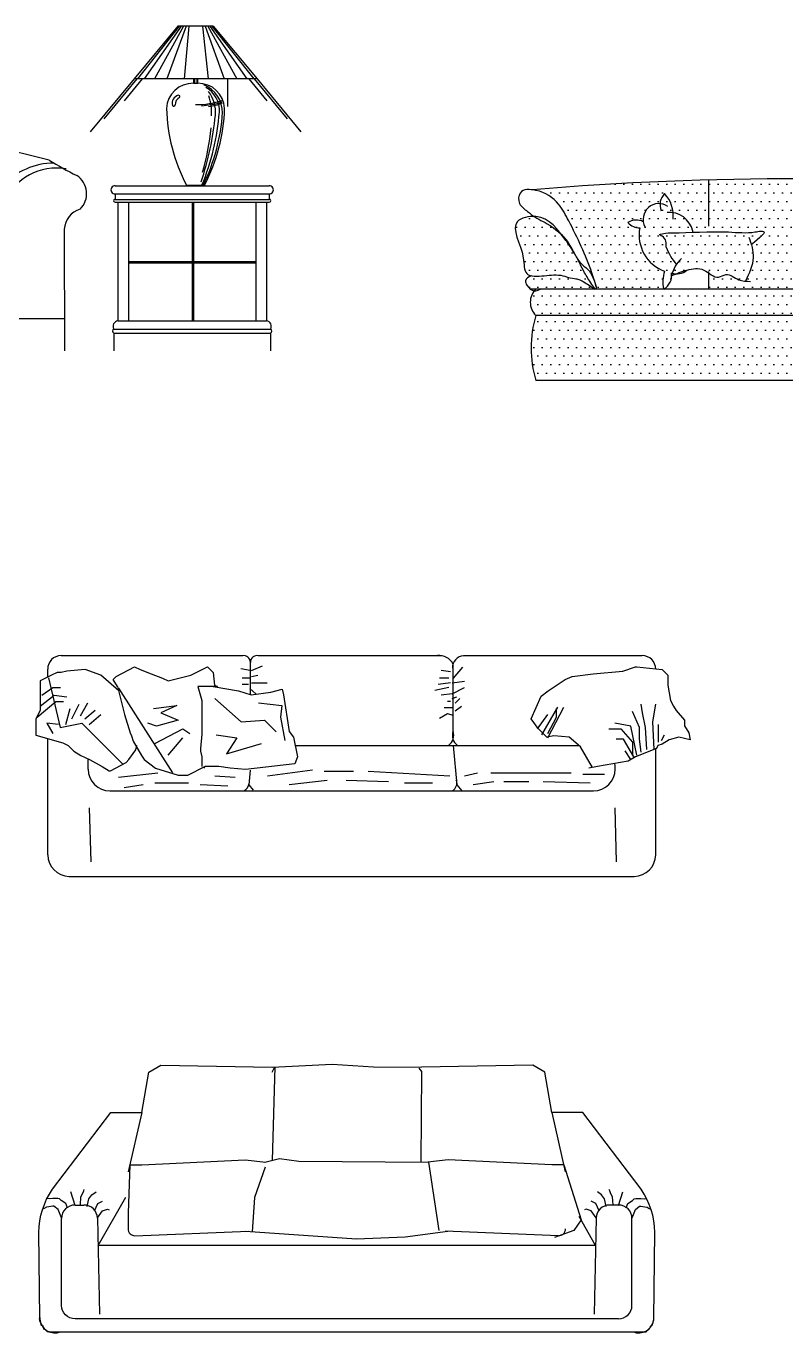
# Model space of a CAD drawing. Header units: inches. Extents: x 11.4 to 53.9, y 10.8 to 35.6.
# Drawn here: x 36.975 to 39.786, y 24.231 to 29.065 of the extents above; entities that cross this region are included whole.
import ezdxf

# ---------------------------------------------------------------- set-up
doc = ezdxf.new("R2010")
doc.units = ezdxf.units.IN
doc.header["$MEASUREMENT"] = 0
for name, color, linetype in [('02', 2, 'Continuous'), ('4', 4, 'Continuous'), ('8', 8, 'Continuous')]:
    doc.layers.add(name, color=color, linetype=linetype)

msp = doc.modelspace()

# ---------------------------------------------------------------- hatches: boundary and pattern name
at = {"layer": '8'}
h = msp.add_hatch(dxfattribs=at)
h.set_pattern_fill('DOTS', color=256, scale=0.02, style=0)
h.set_pattern_definition([(0, (20.787253, 8.699345), (0.015875, 0.03175), [0, -0.03175])])
h.paths.add_polyline_path([(38.8607, 27.9946, 0.141477), (38.8607, 27.7541), (40.8534, 27.7541, 0.141477), (40.8534, 27.9946)])
edge = h.paths.add_edge_path()
edge.add_arc((40.8053, 28.0433), 0.0686, 314.6379, 397.8957)
edge.add_spline(control_points=[(40.8594, 28.0855), (40.8518, 28.0848), (40.8437, 28.0885), (40.8357, 28.0921)], knot_values=[80.204592, 80.204592, 80.204592, 80.204592, 104.811589, 104.811589, 104.811589, 104.811589], degree=3, periodic=0)
edge.add_line((40.8357, 28.0921), (40.6324, 28.0921))
edge.add_spline(control_points=[(40.6324, 28.0921), (40.6313, 28.0914), (40.6306, 28.0914), (40.6301, 28.0921)], knot_values=[968.031556, 968.031556, 968.031556, 968.031556, 976.173976, 976.173976, 976.173976, 976.173976], degree=3, periodic=0)
edge.add_spline(control_points=[(40.6981, 28.2022), (40.6935, 28.1954), (40.68, 28.1781), (40.6477, 28.1612), (40.6272, 28.097), (40.6301, 28.0921)], knot_values=[842.879938, 842.879938, 842.879938, 842.879938, 868.098945, 913.459081, 968.031556, 968.031556, 968.031556, 968.031556], degree=3, periodic=0)
edge.add_line((40.6301, 28.0921), (40.5579, 28.0921))
edge.add_arc((40.5422, 28.1039), 0.0197, 216.7414, 323.2586, ccw=False)
edge.add_line((40.5264, 28.0921), (39.3342, 28.0921))
edge.add_line((39.3342, 28.0921), (39.3342, 28.0921))
edge.add_line((39.3342, 28.0921), (39.3342, 28.0921))
edge.add_line((39.3342, 28.0921), (39.084, 28.0921))
edge.add_spline(control_points=[(39.084, 28.0921), (39.0836, 28.0914), (39.0828, 28.0914), (39.0817, 28.0921)], knot_values=[968.031556, 968.031556, 968.031556, 968.031556, 976.173976, 976.173976, 976.173976, 976.173976], degree=3, periodic=0)
edge.add_spline(control_points=[(39.0161, 28.2022), (39.0249, 28.185), (39.0404, 28.152), (39.0604, 28.1205), (39.0787, 28.0942), (39.0817, 28.0921)], knot_values=[976.173976, 976.173976, 976.173976, 976.173976, 1032.838712, 1083.259338, 1104.975308, 1104.975308, 1104.975308, 1104.975308], degree=3, periodic=0)
edge.add_line((39.0817, 28.0921), (38.8785, 28.0921))
edge.add_spline(control_points=[(38.8785, 28.0921), (38.8704, 28.0885), (38.8624, 28.0848), (38.8548, 28.0855)], knot_values=[80.204592, 80.204592, 80.204592, 80.204592, 104.811589, 104.811589, 104.811589, 104.811589], degree=3, periodic=0)
edge.add_arc((38.9089, 28.0433), 0.0686, 142.1043, 225.3621)
edge.add_line((38.8607, 27.9946), (40.8534, 27.9946))
edge = h.paths.add_edge_path(flags=16)
edge.add_spline(control_points=[(39.079, 28.0921), (39.065, 28.1016), (39.0461, 28.1144), (39.0163, 28.1315), (38.9892, 28.1308), (38.9483, 28.1484), (38.9043, 28.1419), (38.8581, 28.1384), (38.8444, 28.1413)], knot_values=[1616.902634, 1616.902634, 1616.902634, 1616.902634, 1667.926675, 1685.862205, 1718.394422, 1746.311621, 1815.840919, 1858.941509, 1858.941509, 1858.941509, 1858.941509], degree=3, periodic=0)
edge.add_spline(control_points=[(38.8444, 28.1413), (38.8339, 28.136), (38.8172, 28.1278), (38.827, 28.106), (38.8353, 28.0959), (38.8399, 28.0921)], knot_values=[0, 0, 0, 0, 28.933337, 45.831315, 63.158524, 63.158524, 63.158524, 63.158524], degree=3, periodic=0)
edge.add_line((38.8399, 28.0921), (39.079, 28.0921))
edge = h.paths.add_edge_path()
edge.add_spline(control_points=[(38.8546, 28.3608), (38.8309, 28.3617), (38.7502, 28.34), (38.8225, 28.2375), (38.8141, 28.1353), (38.8976, 28.1409), (38.9483, 28.1484), (38.9892, 28.1308), (39.0163, 28.1315), (39.0461, 28.1144), (39.065, 28.1016), (39.079, 28.0921)], knot_values=[1335.08029, 1335.08029, 1335.08029, 1335.08029, 1399.76896, 1535.048248, 1595.323867, 1660.003225, 1729.532522, 1757.449721, 1789.981938, 1807.917468, 1858.941509, 1858.941509, 1858.941509, 1858.941509], degree=3, periodic=0)
edge.add_line((39.079, 28.0921), (39.0817, 28.0921))
edge.add_spline(control_points=[(39.0817, 28.0921), (39.0787, 28.0942), (39.0604, 28.1205), (39.0404, 28.152), (39.0249, 28.185), (39.0161, 28.2022)], knot_values=[976.173976, 976.173976, 976.173976, 976.173976, 997.889947, 1048.310572, 1104.975308, 1104.975308, 1104.975308, 1104.975308], degree=3, periodic=0)
edge.add_spline(control_points=[(39.0161, 28.2022), (39.0086, 28.2133), (39.002, 28.2261), (38.9951, 28.2389)], knot_values=[801.35912, 801.35912, 801.35912, 801.35912, 842.879938, 842.879938, 842.879938, 842.879938], degree=3, periodic=0)
edge.add_spline(control_points=[(38.9951, 28.2389), (38.9878, 28.2501), (38.9759, 28.267), (38.9631, 28.2847), (38.9584, 28.2909)], knot_values=[1146.969688, 1146.969688, 1146.969688, 1146.969688, 1187.391404, 1209.685587, 1209.685587, 1209.685587, 1209.685587], degree=3, periodic=0)
edge.add_spline(control_points=[(38.9584, 28.2909), (38.942, 28.3079), (38.908, 28.3327), (38.8699, 28.3509), (38.8546, 28.3608)], knot_values=[614.121332, 614.121332, 614.121332, 614.121332, 684.384224, 739.356422, 739.356422, 739.356422, 739.356422], degree=3, periodic=0)
edge = h.paths.add_edge_path()
edge.add_arc((39.3071, 28.1416), 0.0564, 298.686, 370.5774)
edge.add_arc((39.3829, 28.2051), 0.0569, 249.0628, 266.9821)
edge.add_spline(control_points=[(39.3799, 28.1483), (39.393, 28.1535), (39.4063, 28.1585), (39.4204, 28.1623)], knot_values=[17.842203, 17.842203, 17.842203, 17.842203, 60.44309, 60.44309, 60.44309, 60.44309], degree=3, periodic=0)
edge.add_spline(control_points=[(39.4204, 28.1623), (39.4408, 28.1679), (39.4694, 28.1722), (39.494, 28.1559), (39.4996, 28.152)], knot_values=[60.44309, 60.44309, 60.44309, 60.44309, 122.528656, 141.125994, 141.125994, 141.125994, 141.125994], degree=3, periodic=0)
edge.add_line((39.4996, 28.152), (39.4996, 28.0921))
edge.add_line((39.4996, 28.0921), (39.9145, 28.0921))
edge.add_arc((40.0486, 27.7414), 0.3755, 69.0841, 110.9159, ccw=False)
edge.add_line((40.1826, 28.0921), (40.1892, 28.0921))
edge.add_line((40.1892, 28.0921), (40.1892, 28.493))
edge.add_arc((39.8011, 17.2374), 11.2623, 88.0255, 94.85459)
edge.add_spline(control_points=[(38.848, 28.4593), (38.8523, 28.4588), (38.8945, 28.4512), (38.9446, 28.4174), (39.0049, 28.3026), (39.0549, 28.1996), (39.0811, 28.1122), (39.0871, 28.0921)], knot_values=[0, 0, 0, 0, 11.153543, 110.110679, 182.06346, 392.590961, 455.305856, 455.305856, 455.305856, 455.305856], degree=3, periodic=0)
edge.add_line((39.0871, 28.0921), (39.3342, 28.0921))
edge = h.paths.add_edge_path()
edge.add_arc((40.5232, 28.294), 0.0217, -54.4997, 150.5821, ccw=False)
edge.add_arc((40.6352, 28.2081), 0.1205, 145.518, 230.128)
edge.add_arc((40.5422, 28.1039), 0.0197, -36.7414, 36.7414, ccw=False)
edge.add_line((40.5579, 28.0921), (40.6271, 28.0921))
edge.add_spline(control_points=[(40.6271, 28.0921), (40.6331, 28.1122), (40.6593, 28.1996), (40.7092, 28.3026), (40.7669, 28.4123), (40.8075, 28.4427), (40.8354, 28.4521)], knot_values=[0, 0, 0, 0, 62.714896, 273.242396, 345.195178, 427.288493, 427.288493, 427.288493, 427.288493], degree=3, periodic=0)
edge.add_arc((39.8011, 17.2374), 11.2623, 84.73071, 88.0255)
edge.add_line((40.1892, 28.493), (40.1892, 28.0921))
edge.add_line((40.1892, 28.0921), (40.3151, 28.0921))
edge.add_arc((39.7831, 28.2238), 0.5481, 346.0952, 370.825)
edge.add_arc((40.3284, 28.341), 0.0158, 17.3952, 243.751, ccw=False)
edge.add_arc((40.4992, 28.6211), 0.3164, 240.5071, 270.9197)
edge = h.paths.add_edge_path(flags=16)
edge.add_spline(control_points=[(40.8596, 28.3608), (40.8575, 28.3607), (40.812, 28.3577), (40.7809, 28.3244), (40.7557, 28.2909)], knot_values=[1209.685587, 1209.685587, 1209.685587, 1209.685587, 1215.348296, 1335.08029, 1335.08029, 1335.08029, 1335.08029], degree=3, periodic=0)
edge.add_spline(control_points=[(40.7557, 28.2909), (40.7721, 28.3079), (40.8062, 28.3327), (40.8443, 28.3509), (40.8596, 28.3608)], knot_values=[614.121332, 614.121332, 614.121332, 614.121332, 684.384224, 739.356422, 739.356422, 739.356422, 739.356422], degree=3, periodic=0)
edge = h.paths.add_edge_path()
edge.add_spline(control_points=[(40.7191, 28.2389), (40.7121, 28.2261), (40.7055, 28.2133), (40.6981, 28.2022)], knot_values=[801.35912, 801.35912, 801.35912, 801.35912, 842.879938, 842.879938, 842.879938, 842.879938], degree=3, periodic=0)
edge.add_spline(control_points=[(40.6981, 28.2022), (40.6893, 28.185), (40.6738, 28.152), (40.6538, 28.1205), (40.6354, 28.0942), (40.6324, 28.0921)], knot_values=[976.173976, 976.173976, 976.173976, 976.173976, 1032.838712, 1083.259338, 1104.975308, 1104.975308, 1104.975308, 1104.975308], degree=3, periodic=0)
edge.add_line((40.6324, 28.0921), (40.6351, 28.0921))
edge.add_spline(control_points=[(40.6351, 28.0921), (40.6491, 28.1016), (40.6681, 28.1144), (40.6979, 28.1315), (40.725, 28.1308), (40.7659, 28.1484), (40.8166, 28.1409), (40.9, 28.1353), (40.8917, 28.2375), (40.964, 28.34), (40.8833, 28.3617), (40.8596, 28.3608)], knot_values=[1335.08029, 1335.08029, 1335.08029, 1335.08029, 1386.104332, 1404.039861, 1436.572078, 1464.489277, 1534.018575, 1598.697933, 1658.973552, 1794.25284, 1858.941509, 1858.941509, 1858.941509, 1858.941509], degree=3, periodic=0)
edge.add_spline(control_points=[(40.8596, 28.3608), (40.8443, 28.3509), (40.8062, 28.3327), (40.7721, 28.3079), (40.7557, 28.2909)], knot_values=[614.121332, 614.121332, 614.121332, 614.121332, 669.093529, 739.356422, 739.356422, 739.356422, 739.356422], degree=3, periodic=0)
edge.add_spline(control_points=[(40.7557, 28.2909), (40.7511, 28.2847), (40.7383, 28.267), (40.7263, 28.2501), (40.7191, 28.2389)], knot_values=[1146.969688, 1146.969688, 1146.969688, 1146.969688, 1169.263871, 1209.685587, 1209.685587, 1209.685587, 1209.685587], degree=3, periodic=0)
edge = h.paths.add_edge_path(flags=17)
edge.add_spline(control_points=[(40.8743, 28.0921), (40.8789, 28.0959), (40.8871, 28.106), (40.8969, 28.1278), (40.8803, 28.136), (40.8697, 28.1413)], knot_values=[0, 0, 0, 0, 17.327209, 34.225187, 63.158524, 63.158524, 63.158524, 63.158524], degree=3, periodic=0)
edge.add_spline(control_points=[(40.8697, 28.1413), (40.8561, 28.1384), (40.8099, 28.1419), (40.7659, 28.1484), (40.725, 28.1308), (40.6979, 28.1315), (40.6681, 28.1144), (40.6491, 28.1016), (40.6351, 28.0921)], knot_values=[1616.902634, 1616.902634, 1616.902634, 1616.902634, 1660.003225, 1729.532522, 1757.449721, 1789.981938, 1807.917468, 1858.941509, 1858.941509, 1858.941509, 1858.941509], degree=3, periodic=0)
edge.add_line((40.6351, 28.0921), (40.8743, 28.0921))

# ---------------------------------------------------------------- linework, layer by layer
at = {"layer": '02'}
for p, q in [((37.5366, 29.0647), (37.3741, 28.8696)), ((37.5416, 29.0647, -0.48), (37.3865, 28.8696, -0.48)), ((37.5489, 29.0647, -0.48), (37.4117, 28.8696, -0.48)), ((37.5567, 29.0647, -0.48), (37.4495, 28.8696, -0.48)), ((37.5668, 29.0647, -0.48), (37.4958, 28.8696, -0.48)), ((37.6667, 29.0647), (37.5366, 29.0647)), ((37.5764, 29.0647, -0.48), (37.5594, 28.8696, -0.48)), ((37.6273, 29.0647, -0.48), (37.6482, 28.8696, -0.48)), ((37.6368, 29.0647, -0.48), (37.7079, 28.8696, -0.48)), ((37.647, 29.0647, -0.48), (37.7542, 28.8696, -0.48)), ((37.6547, 29.0647, -0.48), (37.792, 28.8696, -0.48)), ((37.6621, 29.0647, -0.48), (37.8171, 28.8696, -0.48)), ((37.6667, 29.0647), (37.8292, 28.8696)), ((37.3741, 28.8696), (37.2116, 28.6737, -0.48)), ((37.3849, 28.8696), (37.2627, 28.7223, -0.3609)), ((37.4047, 28.8696), (37.3378, 28.7889, -0.1978)), ((37.8292, 28.8696), (37.3741, 28.8696)), ((37.5935, 28.8696), (37.5935, 28.8534)), ((37.5975, 28.8696, -0.48), (37.5975, 28.8534, -0.48)), ((37.6061, 28.8696, -0.48), (37.6061, 28.8534, -0.48)), ((37.6098, 28.8534), (37.6098, 28.8696)), ((37.7199, 28.8696), (37.7199, 28.7673)), ((37.7986, 28.8696), (37.8656, 28.7889, -0.1978)), ((37.8184, 28.8696), (37.9406, 28.7223, -0.3609)), ((37.8292, 28.8696), (37.9917, 28.6737, -0.48)), ((37.5935, 28.8534), (37.6098, 28.8534)), ((37.3042, 28.474), (37.8742, 28.474)), ((37.5685, 28.4765, -0.48), (37.6348, 28.4765, -0.48)), ((39.4996, 28.4943), (39.4996, 28.3244)), ((37.3042, 28.444), (37.3042, 28.424)), ((37.8742, 28.444), (37.8742, 28.424)), ((37.3042, 28.414), (37.8742, 28.414)), ((37.3142, 28.414), (37.3142, 27.974)), ((37.3532, 28.414), (37.3532, 27.974)), ((37.5892, 28.414), (37.5892, 27.974)), ((37.5942, 28.414), (37.5942, 27.974)), ((37.8252, 28.414), (37.8252, 27.974)), ((37.8642, 28.414), (37.8642, 27.974)), ((37.1157, 28.3139), (37.1165, 27.8635)), ((37.3532, 28.194), (37.8252, 28.194)), ((37.3532, 28.189), (37.8252, 28.189)), ((39.4996, 28.1566), (39.4996, 28.0921)), ((40.8743, 28.0921), (38.8399, 28.0921)), ((40.8534, 27.9946), (38.8607, 27.9946)), ((35.0198, 27.9835), (37.1163, 27.9835)), ((37.3142, 27.974), (37.8642, 27.974)), ((37.2992, 27.929), (37.2992, 27.8635)), ((37.8792, 27.929), (37.8792, 27.8635)), ((40.8534, 27.7541), (38.8607, 27.7541)), ((37.1045, 26.736), (37.7761, 26.736)), ((37.834, 26.736), (38.5113, 26.736)), ((38.5936, 26.736), (39.2545, 26.736)), ((37.0545, 26.6567), (37.0545, 26.686)), ((37.1933, 26.6844), (37.1256, 26.6792)), ((37.2506, 26.6636), (37.1933, 26.6844)), ((37.3079, 26.6584), (37.3755, 26.6948)), ((37.3755, 26.6948), (37.3964, 26.6844)), ((37.3964, 26.6844), (37.438, 26.6688)), ((37.5942, 26.6688), (37.6463, 26.6948)), ((37.6463, 26.6948), (37.6671, 26.674)), ((37.8033, 26.6815), (37.7688, 26.6872)), ((37.8045, 26.5919), (37.8045, 26.7112)), ((37.8091, 26.6815), (37.8493, 26.6987)), ((38.5545, 26.4261), (38.5545, 26.7051)), ((38.5566, 26.6527), (38.5911, 26.6929)), ((39.1823, 26.6792), (39.2292, 26.6948)), ((39.2292, 26.6948), (39.2344, 26.6948)), ((39.2344, 26.6948), (39.3281, 26.6844)), ((39.3281, 26.6844), (39.349, 26.6636)), ((37.0683, 26.6636), (37.0267, 26.6428)), ((37.0267, 26.6428), (37.0267, 26.5336)), ((37.0571, 26.6537), (37.1003, 26.4702)), ((37.0892, 26.674), (37.0683, 26.6636)), ((37.1048, 26.674), (37.0892, 26.674)), ((37.1256, 26.6792), (37.1048, 26.674)), ((37.3172, 26.6054), (37.2506, 26.6636)), ((37.2974, 26.648), (37.3079, 26.6584)), ((37.3131, 26.622), (37.2974, 26.648)), ((37.438, 26.6688), (37.4797, 26.6532)), ((37.4797, 26.6532), (37.5005, 26.6428)), ((37.5005, 26.6428), (37.5838, 26.6636)), ((37.5838, 26.6636), (37.5942, 26.6688)), ((37.6671, 26.674), (37.6723, 26.6272)), ((37.8033, 26.6527), (37.7746, 26.6527)), ((37.8091, 26.6585), (37.8321, 26.6642)), ((37.8091, 26.6355), (37.8666, 26.6355)), ((38.5451, 26.6355), (38.4991, 26.6297)), ((38.5394, 26.6527), (38.5049, 26.6527)), ((38.5451, 26.6757), (38.5106, 26.6815)), ((38.5509, 26.6355), (38.5969, 26.6412)), ((38.9064, 26.6064), (38.9689, 26.648)), ((38.9689, 26.648), (38.9949, 26.6584)), ((38.9949, 26.6584), (39.073, 26.6688)), ((39.073, 26.6688), (39.1823, 26.6792)), ((39.349, 26.6636), (39.349, 26.6272)), ((37.027, 26.5493), (37.0788, 26.5895)), ((37.0328, 26.5895), (37.073, 26.6183)), ((37.073, 26.6183), (37.1018, 26.6183)), ((37.0788, 26.5895), (37.1248, 26.5838)), ((37.3131, 26.622), (37.3391, 26.518)), ((37.3164, 26.6159), (37.5163, 26.3028)), ((37.6099, 26.622), (37.6255, 26.57)), ((37.6827, 26.622), (37.6099, 26.622)), ((37.6671, 26.622), (37.7609, 26.6064)), ((37.6723, 26.6272), (37.6827, 26.622)), ((37.7609, 26.6064), (37.8077, 26.5908)), ((37.7976, 26.6297), (37.7746, 26.6297)), ((37.803, 26.615), (37.8252, 26.5946)), ((37.8077, 26.5908), (37.8806, 26.6012)), ((37.8806, 26.6012), (37.9223, 26.6116)), ((37.9223, 26.6116), (37.9275, 26.5908)), ((37.9275, 26.5908), (37.9483, 26.4556)), ((38.5394, 26.6183), (38.4876, 26.6068)), ((38.5509, 26.5953), (38.5106, 26.5895)), ((38.5509, 26.5953), (38.5969, 26.6183)), ((38.8803, 26.5856), (38.9064, 26.6064)), ((39.349, 26.6272), (39.3594, 26.57)), ((37.0155, 26.5091), (37.0845, 26.5666)), ((37.0845, 26.5666), (37.1133, 26.5666)), ((37.1219, 26.481), (37.1381, 26.5403)), ((37.1435, 26.5025), (37.1706, 26.5565)), ((37.176, 26.5133), (37.203, 26.5619)), ((37.4461, 26.5403), (37.5325, 26.5511)), ((37.5325, 26.5511), (37.4731, 26.5241)), ((37.6255, 26.57), (37.6255, 26.4451)), ((37.673, 26.5781), (37.7702, 26.4918)), ((37.8351, 26.5619), (37.9215, 26.5511)), ((37.9215, 26.5511), (37.9161, 26.5079)), ((38.5566, 26.5436), (38.5221, 26.5436)), ((38.5451, 26.5666), (38.5336, 26.5666)), ((38.5509, 26.578), (38.5681, 26.5838)), ((38.5624, 26.5608), (38.5796, 26.578)), ((38.5624, 26.5321), (38.5854, 26.5493)), ((38.8439, 26.5024), (38.8803, 26.5856)), ((38.8832, 26.4432), (38.9426, 26.5457)), ((38.9048, 26.4324), (38.9642, 26.5457)), ((38.9372, 26.5079), (38.9372, 26.5403)), ((39.256, 26.5241), (39.2506, 26.5565)), ((39.2938, 26.4918), (39.3046, 26.5565)), ((39.3594, 26.57), (39.3698, 26.5492)), ((39.3698, 26.5492), (39.3802, 26.5336)), ((37.0267, 26.5336), (37.0111, 26.5024)), ((37.0111, 26.5024), (37.0111, 26.4414)), ((37.1922, 26.5025), (37.23, 26.5349)), ((37.2084, 26.481), (37.2516, 26.5187)), ((37.3391, 26.518), (37.3599, 26.4504)), ((37.5379, 26.4971), (37.4569, 26.4756)), ((37.4731, 26.5241), (37.5379, 26.4971)), ((37.7702, 26.4918), (37.8567, 26.4971)), ((37.8567, 26.4971), (37.8999, 26.454)), ((37.9161, 26.5079), (37.9323, 26.4216)), ((38.5336, 26.5206), (38.5049, 26.5034)), ((38.5566, 26.5148), (38.5336, 26.5206)), ((38.8699, 26.466), (38.8439, 26.5024)), ((38.867, 26.4648), (38.9048, 26.5187)), ((38.9048, 26.4486), (38.9372, 26.5079)), ((39.2451, 26.4702), (39.2181, 26.5295)), ((39.2668, 26.4702), (39.256, 26.5241)), ((39.2992, 26.3892), (39.2938, 26.4918)), ((39.3802, 26.5336), (39.4114, 26.4972)), ((39.4114, 26.4972), (39.4114, 26.4764)), ((37.0111, 26.4414), (37.11, 26.4139)), ((37.0949, 26.481), (37.0517, 26.4864)), ((37.0517, 26.4864), (37.0733, 26.4486)), ((37.1003, 26.4702), (37.1814, 26.4864)), ((37.1814, 26.4864), (37.2516, 26.4162)), ((37.3599, 26.4504), (37.3651, 26.4399)), ((37.4569, 26.4756), (37.4245, 26.4864)), ((37.4515, 26.4108), (37.5541, 26.4648)), ((37.5541, 26.4648), (37.5811, 26.4486)), ((37.6255, 26.4451), (37.6203, 26.3931)), ((37.6784, 26.4432), (37.754, 26.4324)), ((37.9483, 26.4556), (37.9639, 26.4347)), ((38.9012, 26.4347), (38.8699, 26.466)), ((39.1317, 26.4648), (39.1749, 26.4648)), ((39.2127, 26.4756), (39.1533, 26.4864)), ((39.1749, 26.4648), (39.2181, 26.4162)), ((39.2343, 26.3676), (39.2127, 26.4756)), ((39.2451, 26.427), (39.2451, 26.4702)), ((39.2722, 26.3892), (39.2668, 26.4702)), ((39.3154, 26.4162), (39.3154, 26.481)), ((39.3262, 26.4216), (39.337, 26.4432)), ((39.4114, 26.4764), (39.4271, 26.4504)), ((39.4271, 26.4504), (39.4323, 26.4243)), ((37.0545, 25.9997), (37.0545, 26.4293)), ((37.11, 26.4139), (37.1308, 26.4035)), ((37.1308, 26.4035), (37.1516, 26.3827)), ((37.2516, 26.4162), (37.3326, 26.3352)), ((37.3651, 26.4399), (37.3703, 26.4191)), ((37.3703, 26.4191), (37.4016, 26.3671)), ((37.3797, 26.4035), (37.3839, 26.4035)), ((37.3807, 26.3879), (37.3839, 26.4035)), ((37.5001, 26.3676), (37.5541, 26.4324)), ((37.6203, 26.3931), (37.6203, 26.3827)), ((37.754, 26.4324), (37.7162, 26.373)), ((37.7162, 26.373), (37.8459, 26.4108)), ((37.9639, 26.4347), (37.9795, 26.3619)), ((37.9706, 26.4035), (39.0202, 26.4035)), ((38.5545, 26.4035), (38.5682, 26.258)), ((38.9272, 26.4399), (38.9012, 26.4347)), ((38.9845, 26.4347), (38.9272, 26.4399)), ((39.0261, 26.3983), (38.9845, 26.4347)), ((39.0704, 26.3225), (39.0261, 26.3983)), ((39.1857, 26.427), (39.1587, 26.427)), ((39.2235, 26.3622), (39.1857, 26.427)), ((39.2181, 26.4162), (39.2181, 26.3676)), ((39.3073, 26.3931), (39.2292, 26.3619)), ((39.2506, 26.3784), (39.2451, 26.427)), ((39.3125, 26.4035), (39.3073, 26.3931)), ((39.3281, 26.4087), (39.3125, 26.4035)), ((39.3542, 26.4243), (39.3281, 26.4087)), ((39.3906, 26.4347), (39.3542, 26.4243)), ((39.4323, 26.4243), (39.3906, 26.4347)), ((39.3906, 26.4347), (39.3906, 26.4347)), ((37.1516, 26.3827), (37.1777, 26.3671)), ((37.1777, 26.3671), (37.2089, 26.3515)), ((37.2045, 26.316), (37.2045, 26.3537)), ((37.2089, 26.3515), (37.2558, 26.3255)), ((37.3443, 26.3411), (37.3547, 26.3515)), ((37.3547, 26.3515), (37.3807, 26.3879)), ((37.4016, 26.3671), (37.412, 26.3515)), ((37.412, 26.3515), (37.4536, 26.3203)), ((37.6203, 26.3827), (37.6255, 26.3619)), ((37.6255, 26.3619), (37.6255, 26.3255)), ((37.9795, 26.3619), (37.9691, 26.3359)), ((39.2032, 26.3463), (39.0886, 26.3255)), ((39.2127, 26.3514), (39.1911, 26.3838)), ((39.2292, 26.3619), (39.2032, 26.3463)), ((39.3045, 25.9997), (39.3045, 26.392)), ((37.2558, 26.3255), (37.2818, 26.3099)), ((37.2818, 26.3099), (37.287, 26.3099)), ((37.287, 26.3099), (37.3443, 26.3411)), ((37.3164, 26.2866), (37.4623, 26.3028)), ((37.4536, 26.3203), (37.537, 26.2943)), ((37.5734, 26.2943), (37.6359, 26.3255)), ((37.6359, 26.3255), (37.6307, 26.3203)), ((37.688, 26.3255), (37.6359, 26.3255)), ((37.7296, 26.3203), (37.688, 26.3255)), ((37.7869, 26.3151), (37.7296, 26.3203)), ((37.9691, 26.3359), (37.7869, 26.3151)), ((37.8043, 26.3129), (37.7993, 26.258)), ((37.8675, 26.292), (38.035, 26.3136)), ((38.0782, 26.3082), (38.1862, 26.3082)), ((38.2403, 26.3082), (38.5428, 26.292)), ((38.5968, 26.292), (38.6455, 26.3028)), ((38.6941, 26.3028), (38.9912, 26.3028)), ((39.0344, 26.2974), (39.1155, 26.2974)), ((39.0886, 26.3255), (39.0574, 26.3203)), ((39.1545, 26.316), (39.1545, 26.3235)), ((37.338, 26.2489), (37.4083, 26.2597)), ((37.4515, 26.2651), (37.5757, 26.2651)), ((37.537, 26.2943), (37.5734, 26.2943)), ((37.619, 26.2597), (37.7216, 26.2543)), ((37.673, 26.292), (37.7486, 26.2866)), ((37.7993, 26.258), (37.8143, 26.238)), ((37.9485, 26.2597), (38.089, 26.2759)), ((38.1592, 26.2759), (38.3159, 26.2705)), ((38.3753, 26.2651), (38.478, 26.2651)), ((38.5682, 26.258), (38.5875, 26.236)), ((38.6293, 26.2597), (38.7049, 26.2705)), ((38.7427, 26.2705), (38.8346, 26.2705)), ((38.8886, 26.2705), (39.0615, 26.2651)), ((37.2845, 26.236), (39.0745, 26.236)), ((37.2084, 26.1733), (37.2138, 25.9736)), ((39.1533, 26.1733), (39.1587, 25.9736)), ((37.1345, 25.9197), (39.2245, 25.9197)), ((37.8848, 25.1953), (37.8947, 25.2151)), ((37.885, 25.2135), (38.1075, 25.2249)), ((37.8947, 25.2151), (37.8853, 24.869)), ((38.1075, 25.2249), (38.2602, 25.2148)), ((38.2602, 25.2148), (38.4377, 25.2135)), ((38.4275, 25.2102), (38.4375, 25.1978)), ((38.4375, 25.1978), (38.4348, 24.8624)), ((37.4025, 25.0462), (37.3526, 24.8266)), ((38.9201, 25.0462), (38.9701, 24.8266)), ((37.3586, 24.8531), (37.3519, 24.6738)), ((37.3586, 24.8531), (37.4025, 24.8531)), ((37.4025, 24.8531), (37.7857, 24.8707)), ((37.7857, 24.8707), (37.8615, 24.8618)), ((37.8585, 24.8622), (37.912, 24.8759)), ((37.912, 24.8759), (37.9839, 24.866)), ((37.9839, 24.866), (38.4641, 24.8622)), ((38.537, 24.8707), (38.4611, 24.8618)), ((38.4641, 24.8622), (38.5014, 24.6095)), ((38.9201, 24.8531), (38.537, 24.8707)), ((38.9641, 24.8531), (38.9201, 24.8531)), ((38.9641, 24.8531), (39.0281, 24.6485)), ((37.8594, 24.8443), (37.8199, 24.7315)), ((37.1557, 24.7015), (37.1401, 24.753)), ((37.1838, 24.7452), (37.1885, 24.7561)), ((37.1885, 24.7561), (37.19, 24.7607)), ((37.2181, 24.742), (37.2337, 24.753)), ((39.1045, 24.742), (39.0889, 24.753)), ((39.1342, 24.7561), (39.1326, 24.7607)), ((39.1389, 24.7452), (39.1342, 24.7561)), ((39.1669, 24.7015), (39.1825, 24.753)), ((37.0605, 24.7265), (37.0527, 24.728)), ((37.073, 24.728), (37.0605, 24.7265)), ((37.0917, 24.728), (37.073, 24.728)), ((37.098, 24.7265), (37.0917, 24.728)), ((37.1042, 24.7202), (37.098, 24.7265)), ((37.1214, 24.7093), (37.1042, 24.7202)), ((37.1276, 24.6937), (37.1214, 24.7093)), ((37.1558, 24.7038), (37.1887, 24.7038)), ((37.176, 24.7046), (37.1775, 24.7342)), ((37.1775, 24.7342), (37.1838, 24.7452)), ((37.2009, 24.6984), (37.2072, 24.7265)), ((37.2072, 24.7265), (37.2181, 24.742)), ((37.2275, 24.6828), (37.24, 24.7093)), ((37.24, 24.7093), (37.2571, 24.7187)), ((37.2409, 24.5546), (37.3439, 24.733)), ((37.8199, 24.7315), (37.8112, 24.6052)), ((39.0827, 24.7093), (39.0655, 24.7187)), ((39.0952, 24.6828), (39.0827, 24.7093)), ((39.1155, 24.7265), (39.1045, 24.742)), ((39.1217, 24.6984), (39.1155, 24.7265)), ((39.1668, 24.7038), (39.1339, 24.7038)), ((39.1451, 24.7342), (39.1389, 24.7452)), ((39.1467, 24.7046), (39.1451, 24.7342)), ((39.195, 24.6937), (39.2013, 24.7093)), ((39.2013, 24.7093), (39.2184, 24.7202)), ((39.2184, 24.7202), (39.2247, 24.7265)), ((39.2247, 24.7265), (39.2309, 24.728)), ((39.2309, 24.728), (39.2496, 24.728)), ((39.2496, 24.728), (39.2621, 24.7265)), ((39.2621, 24.7265), (39.2699, 24.728)), ((37.0418, 24.6906), (37.0356, 24.689)), ((37.0496, 24.6953), (37.0418, 24.6906)), ((37.0418, 24.6906), (37.0418, 24.6906)), ((37.059, 24.6968), (37.0496, 24.6953)), ((37.073, 24.7), (37.059, 24.6968)), ((37.0777, 24.7), (37.073, 24.7)), ((37.0933, 24.6875), (37.0777, 24.7)), ((37.1058, 24.6563), (37.0933, 24.6875)), ((37.2384, 24.6563), (37.2571, 24.6828)), ((37.2387, 24.6549), (37.2464, 24.3001)), ((37.2571, 24.6828), (37.2758, 24.689)), ((37.2758, 24.689), (37.2821, 24.6859)), ((37.3519, 24.6738), (37.3519, 24.6154)), ((39.0818, 24.5546), (39.0216, 24.6615)), ((39.0468, 24.689), (39.0406, 24.6859)), ((39.0655, 24.6828), (39.0468, 24.689)), ((39.0843, 24.6563), (39.0655, 24.6828)), ((39.0839, 24.6549), (39.0762, 24.3001)), ((39.2169, 24.6563), (39.2294, 24.6875)), ((39.2294, 24.6875), (39.245, 24.7)), ((39.245, 24.7), (39.2496, 24.7)), ((39.2496, 24.7), (39.2637, 24.6968)), ((39.2637, 24.6968), (39.273, 24.6953)), ((39.273, 24.6953), (39.2808, 24.6906)), ((39.2808, 24.6906), (39.2871, 24.689)), ((39.2808, 24.6906), (39.2808, 24.6906)), ((37.3775, 24.5904), (37.7979, 24.6073)), ((37.7871, 24.6069), (38.1971, 24.5788)), ((38.378, 24.5862), (38.5355, 24.6069)), ((38.9451, 24.5904), (38.5248, 24.6073)), ((39.0021, 24.6095), (38.9306, 24.5835)), ((39.0281, 24.6485), (39.0021, 24.6095)), ((38.1971, 24.5788), (38.378, 24.5862))]:
    msp.add_line(p, q, dxfattribs=at)
for points in [[(37.025, 24.2853), (37.0216, 24.6025, -0.147408), (37.072, 24.7624), (37.2883, 25.0462), (37.4025, 25.0462), (37.4289, 25.1954), (37.4728, 25.2217), (37.885, 25.2135)], [(39.2976, 24.2853), (39.3011, 24.6025, 0.147408), (39.2507, 24.7624), (39.0344, 25.0462), (38.9201, 25.0462), (38.8938, 25.1954), (38.8498, 25.2217), (38.4377, 25.2135)], [(39.1668, 24.2825), (37.1558, 24.2825, -0.414214), (37.1058, 24.3325), (37.1058, 24.6538)], [(39.1668, 24.2825, 0.414214), (39.2168, 24.3325), (39.2168, 24.6538)]]:
    msp.add_lwpolyline(points, format="xyb", dxfattribs=at)
for points in [[(39.0818, 24.5546), (37.2409, 24.5546)], [(37.0664, 24.233), (37.0531, 24.2353), (37.0511, 24.2372), (37.0492, 24.24), (37.0472, 24.2419), (37.0429, 24.2435), (37.0406, 24.2474), (37.0398, 24.2486), (37.0382, 24.2505), (37.0371, 24.2529), (37.0367, 24.254), (37.0351, 24.2548), (37.0386, 24.2556), (37.0351, 24.2556), (37.0308, 24.2591), (37.0304, 24.2607), (37.03, 24.265), (37.0289, 24.2661), (37.0289, 24.2681), (37.0273, 24.2692), (37.0273, 24.2704), (37.0269, 24.2724), (37.0257, 24.2735), (37.0257, 24.2763), (37.0254, 24.2778), (37.0246, 24.2829), (37.0246, 24.2845)], [(39.2563, 24.233), (39.2696, 24.2353), (39.2715, 24.2372), (39.2735, 24.24), (39.2754, 24.2419), (39.2797, 24.2435), (39.2821, 24.2474), (39.2828, 24.2486), (39.2844, 24.2505), (39.2856, 24.2529), (39.286, 24.254), (39.2875, 24.2548), (39.284, 24.2556), (39.2875, 24.2556), (39.2918, 24.2591), (39.2922, 24.2607), (39.2926, 24.265), (39.2938, 24.2661), (39.2938, 24.2681), (39.2953, 24.2692), (39.2953, 24.2704), (39.2957, 24.2724), (39.2969, 24.2735), (39.2969, 24.2763), (39.2973, 24.2778), (39.2981, 24.2829), (39.2981, 24.2845)], [(39.2641, 24.233), (37.0586, 24.233)]]:
    msp.add_lwpolyline(points, dxfattribs=at)
for centre, radius, start, end in [((37.5916, 28.7558), 0.0976, 88.8485, 177.3605), ((37.6118, 28.7558), 0.0976, 2.6395, 91.1515), ((37.589, 28.7431, -0.48), 0.113, 359.9121, 67.7865), ((37.5902, 28.7515, -0.48), 0.1, 357.1848, 60.2368), ((37.5504, 28.7472, -0.48), 0.1252, 354.5295, 37.3817), ((37.5475, 28.7783, -0.48), 0.0324, 107.4289, 192.5682), ((37.5207, 28.7746, -0.48), 0.00585, 214.5004, 346.0147), ((37.5556, 28.7742, -0.48), 0.0292, 116.6423, 181.9872), ((37.5384, 28.8039, -0.48), 0.00538, 318.294, 97.1739), ((37.6007, 29.1098, -0.48), 0.3355, 270.2354, 287.2453), ((37.6128, 29.0416, -0.48), 0.2714, 272.257, 288.507), ((37.6329, 28.9495, -0.48), 0.1823, 275.329, 292.0672), ((37.42, 28.7378, -0.48), 0.2413, 358.8061, 16.6478), ((34.8085, 19.6987), 9.1519, 75.75786, 81.90293), ((38.1415, 28.7784, -0.48), 0.6477, 181.6064, 207.7903), ((36.5936, 28.8383, -0.48), 1.0863, 341.2388, 354.5559), ((36.7791, 28.8214, -0.48), 0.914, 337.8313, 355.3084), ((36.9605, 28.7987, -0.48), 0.7434, 334.3124, 355.8437), ((37.0619, 28.7784, -0.48), 0.6477, 332.2097, 358.3936), ((36.7562, 28.7827, -0.48), 0.9086, 343.4674, 354.0662), ((37.6331, 29.4722), 1.0694, 237.5968, 243.8878), ((37.0762, 28.3063), 0.2514, 89.4266, 187.3799), ((37.0849, 28.3358), 0.2041, 79.3779, 157.975), ((37.1186, 28.4451), 0.08, 314.2931, 56.7689), ((37.3035, 28.459), 0.015, 87.1144, 272.8856), ((37.875, 28.459), 0.015, 267.1144, 92.8856), ((39.8011, 17.2374), 11.2623, 84.73071, 94.85459), ((37.3031, 28.419), 0.00514, 76.6678, 283.3322), ((37.8754, 28.419), 0.00514, 256.6678, 103.3322), ((39.3783, 28.4041), 0.0579, 134.9627, 202.3955), ((39.2493, 28.3631), 0.1203, 353.9866, 42.9176), ((37.1987, 28.3082), 0.0832, 106.9516, 176.0797), ((39.3164, 28.3498), 0.0585, 54.9549, 208.2554), ((39.3547, 28.2872), 0.0889, 12.488, 95.0588), ((39.2328, 28.2921), 0.0553, 62.2421, 124.1112), ((39.2451, 28.3781), 0.0592, 222.869, 270.7751), ((39.3844, 28.2915), 0.1412, 168.7596, 250.5369), ((39.303, 28.2623), 0.1453, 15.9175, 17.6674), ((39.5311, 28.3162), 0.2, 200.3975, 221.5804), ((39.484, 28.1148), 0.1234, 132.6059, 167.4174), ((39.4491, 28.1198), 0.1182, 160.9947, 193.5472), ((39.3071, 28.1416), 0.0564, 298.686, 10.5774), ((39.3829, 28.2051), 0.0569, 249.0628, 311.1576), ((38.9089, 28.0433), 0.0686, 134.6379, 225.3621), ((39.2771, 27.8743), 0.4334, 163.8948, 196.1052), ((37.3027, 27.9365), 0.00828, 115.039, 244.961), ((37.3163, 27.9542), 0.0199, 96.0054, 210.8645), ((37.8622, 27.9542), 0.0199, 329.1355, 83.9946), ((37.8757, 27.9365), 0.00828, 295.039, 64.961), ((37.1045, 26.686), 0.05, 90, 180), ((37.7792, 26.711), 0.0253, 359.367, 99.3724), ((37.8298, 26.711), 0.0253, 80.6276, 180.633), ((38.5029, 26.6786), 0.058, 27.2243, 96.1469), ((38.5973, 26.691), 0.0451, 94.7376, 181.9604), ((39.2545, 26.686), 0.05, 0, 90), ((38.5106, 26.441), 0.0463, 307.65, 18.7721), ((38.5984, 26.441), 0.0463, 161.2279, 232.35), ((37.2845, 26.316), 0.08, 180, 270), ((39.0745, 26.316), 0.08, 270, 0), ((39.0745, 26.3235), 0.08, 0, 9.8759), ((37.7618, 26.2709), 0.0393, 297.334, 349.456), ((38.5352, 26.2645), 0.0333, 301.2606, 19.5265), ((37.1345, 25.9997), 0.08, 180, 270), ((39.2245, 25.9997), 0.08, 270, 0), ((37.1558, 24.6538), 0.05, 90, 180), ((37.1887, 24.6538), 0.05, 1.2465, 90), ((39.1339, 24.6538), 0.05, 90, 178.7535), ((39.1668, 24.6538), 0.05, 0, 90), ((37.3769, 24.6154), 0.025, 180, 271.4865), ((38.9458, 24.6154), 0.025, 268.5135, 0), ((37.0815, 24.2874), 0.0565, 179.0854, 285.5026), ((39.2412, 24.2874), 0.0565, 254.4974, 0.9146)]:
    msp.add_arc(centre, radius, start, end, dxfattribs=at)
for points in [[(39.0871, 28.0921), (39.0683, 28.152), (38.9828, 28.3443), (38.9453, 28.4058), (38.8607, 28.4571), (38.8036, 28.4485), (38.8009, 28.4085), (38.8303, 28.3791), (38.8437, 28.3684), (38.9025, 28.3336), (38.9801, 28.2642), (39.0309, 28.184), (39.063, 28.152), (39.0817, 28.0921), (39.0683, 28.1092), (39.0416, 28.152), (39.0042, 28.2241), (38.9721, 28.2722), (38.8607, 28.3604), (38.7929, 28.3417), (38.8143, 28.2081), (38.8277, 28.1493), (38.8918, 28.1413), (38.9614, 28.1413), (38.9881, 28.1333), (39.0202, 28.1279), (39.0363, 28.1199), (39.079, 28.0921)], [(39.3437, 28.2465), (39.3279, 28.2875), (39.3185, 28.2938), (39.3279, 28.2969), (39.3689, 28.3001), (39.5739, 28.3032), (39.6717, 28.3032), (39.6938, 28.3064), (39.7001, 28.3064), (39.6583, 28.2563)], [(39.6496, 28.2843), (39.6654, 28.2087), (39.6365, 28.1212)], [(38.8444, 28.1413), (38.8223, 28.1226), (38.8277, 28.1066), (38.8548, 28.0855), (38.8785, 28.0921)], [(39.3636, 28.1416), (39.4204, 28.1623), (39.4825, 28.1623), (39.5374, 28.1362), (39.5645, 28.1457), (39.6118, 28.1268), (39.6559, 28.1205)]]:
    msp.add_spline(points, degree=3, dxfattribs=at)
at = {"layer": '4'}
for p, q in [((37.3042, 28.444), (37.8742, 28.444)), ((37.3042, 28.424), (37.8742, 28.424)), ((37.2992, 27.944), (37.8792, 27.944)), ((37.2992, 27.929), (37.8792, 27.929))]:
    msp.add_line(p, q, dxfattribs=at)

doc.saveas('drawing.dxf')
